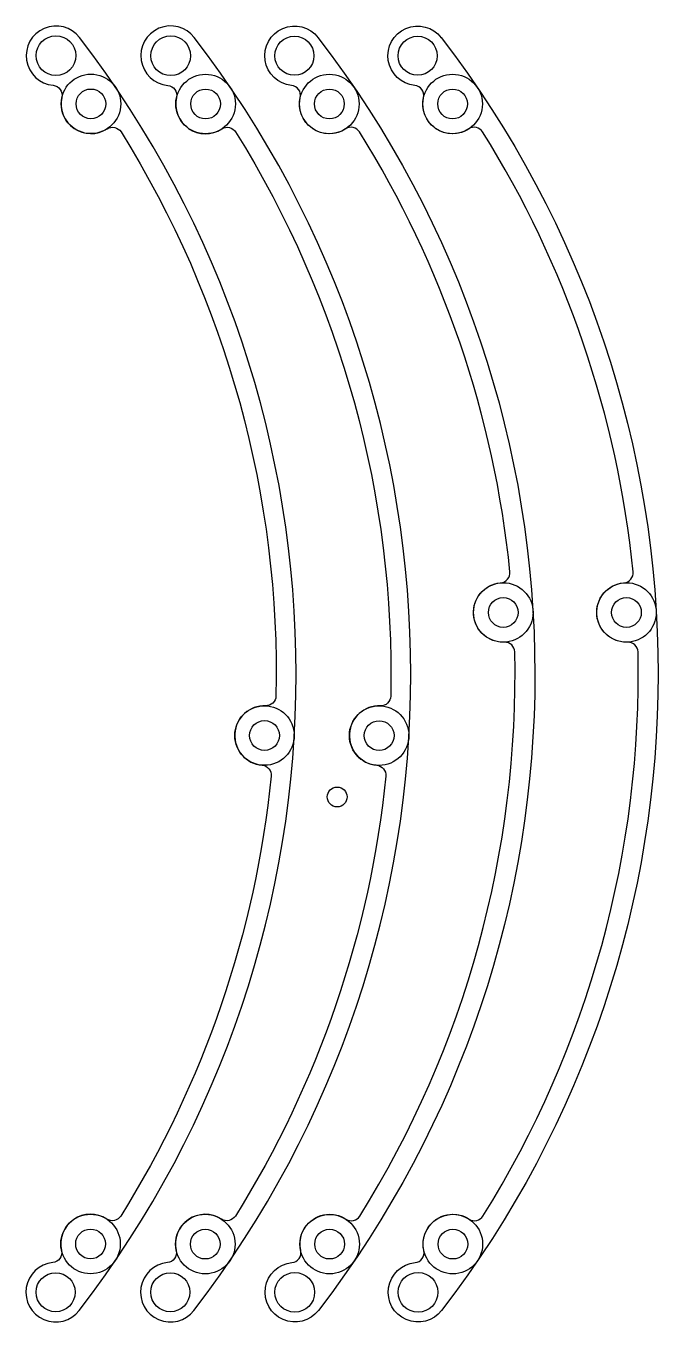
# Model space of a CAD drawing. Header units: inches. Extents: x 0 to 64, y 0 to 131.
import ezdxf

# ---------------------------------------------------------------- set-up
doc = ezdxf.new("R2010")
doc.units = ezdxf.units.IN
doc.header["$MEASUREMENT"] = 0
doc.layers.add('側面カバー', color=181, linetype='Continuous')

msp = doc.modelspace()

# ---------------------------------------------------------------- linework, layer by layer
at = {"layer": '側面カバー'}
for points in [[(5.37, 1.16, 0.340828), (5.41, 129.41, 1.525754), (2.75, 124.6, -0.451416), (3.63, 123.38, 0.673122), (8.2, 120.22, -0.419969), (9.59, 119.91, -0.146154), (25.22, 63.06, -0.419969), (24.18, 62.09, 0.980581), (23.82, 56.1, -0.419969), (24.73, 55, -0.115226), (9.56, 10.67, -0.419969), (8.17, 10.37, 0.673122), (3.6, 7.2, -0.451416), (2.72, 5.99, 1.525749), (5.38, 1.17)], [(16.93, 1.16, 0.340828), (16.98, 129.41, 1.525754), (14.31, 124.59, -0.451416), (15.19, 123.38, 0.673122), (19.76, 120.21, -0.419969), (21.15, 119.9, -0.146154), (36.79, 63.06, -0.419969), (35.75, 62.08, 0.980581), (35.38, 56.09, -0.419969), (36.29, 55, -0.115226), (21.12, 10.67, -0.419969), (19.73, 10.36, 0.673122), (15.16, 7.2, -0.451416), (14.28, 5.98, 1.525749), (16.94, 1.17)], [(29.45, 129.42, -0.340828), (29.49, 1.17, -1.525754), (26.83, 5.98, 0.451416), (27.71, 7.19, -0.673122), (32.27, 10.36, 0.419969), (33.67, 10.67, 0.146154), (49.3, 67.51, 0.419969), (48.26, 68.49, -0.980581), (47.89, 74.48, 0.419969), (48.81, 75.58, 0.115226), (33.64, 119.9, 0.419969), (32.24, 120.21, -0.673122), (27.67, 123.38, 0.451416), (26.79, 124.59, -1.525749), (29.46, 129.4)], [(41.87, 129.42, -0.340828), (41.92, 1.17, -1.525754), (39.25, 5.98, 0.451416), (40.13, 7.19, -0.673122), (44.7, 10.36, 0.419969), (46.09, 10.67, 0.146154), (61.73, 67.51, 0.419969), (60.69, 68.49, -0.980581), (60.32, 74.48, 0.419969), (61.23, 75.58, 0.115226), (46.06, 119.9, 0.419969), (44.67, 120.21, -0.673122), (40.1, 123.38, 0.451416), (39.22, 124.59, -1.525749), (41.88, 129.4)]]:
    msp.add_lwpolyline(points, format="xyb", dxfattribs=at)
for centre, radius in [((3.03, 127.59), 2), ((14.6, 127.58), 2), ((27.08, 127.58), 1.97), ((39.5, 127.58), 1.97), ((6.56, 122.73), 3), ((18.12, 122.72), 3), ((30.6, 122.72), 3), ((43.03, 122.72), 3), ((6.56, 122.73), 1.5), ((18.12, 122.72), 1.5), ((30.6, 122.72), 1.5), ((43.03, 122.72), 1.5), ((48.14, 71.49), 3), ((60.56, 71.49), 3), ((48.14, 71.49), 1.5), ((60.56, 71.49), 1.5), ((24.06, 59.09), 3), ((35.62, 59.08), 3), ((24.06, 59.09), 1.5), ((35.62, 59.08), 1.5), ((31.39, 52.9), 1), ((6.52, 7.86), 3), ((18.09, 7.85), 3), ((30.63, 7.85), 3), ((43.06, 7.85), 3), ((6.52, 7.86), 1.5), ((18.09, 7.85), 1.5), ((30.63, 7.85), 1.5), ((43.06, 7.85), 1.5), ((3, 3), 1.97), ((14.56, 3), 1.97), ((27.11, 2.99), 2), ((39.54, 2.99), 2)]:
    msp.add_circle(centre, radius, dxfattribs=at)

doc.saveas('drawing.dxf')
